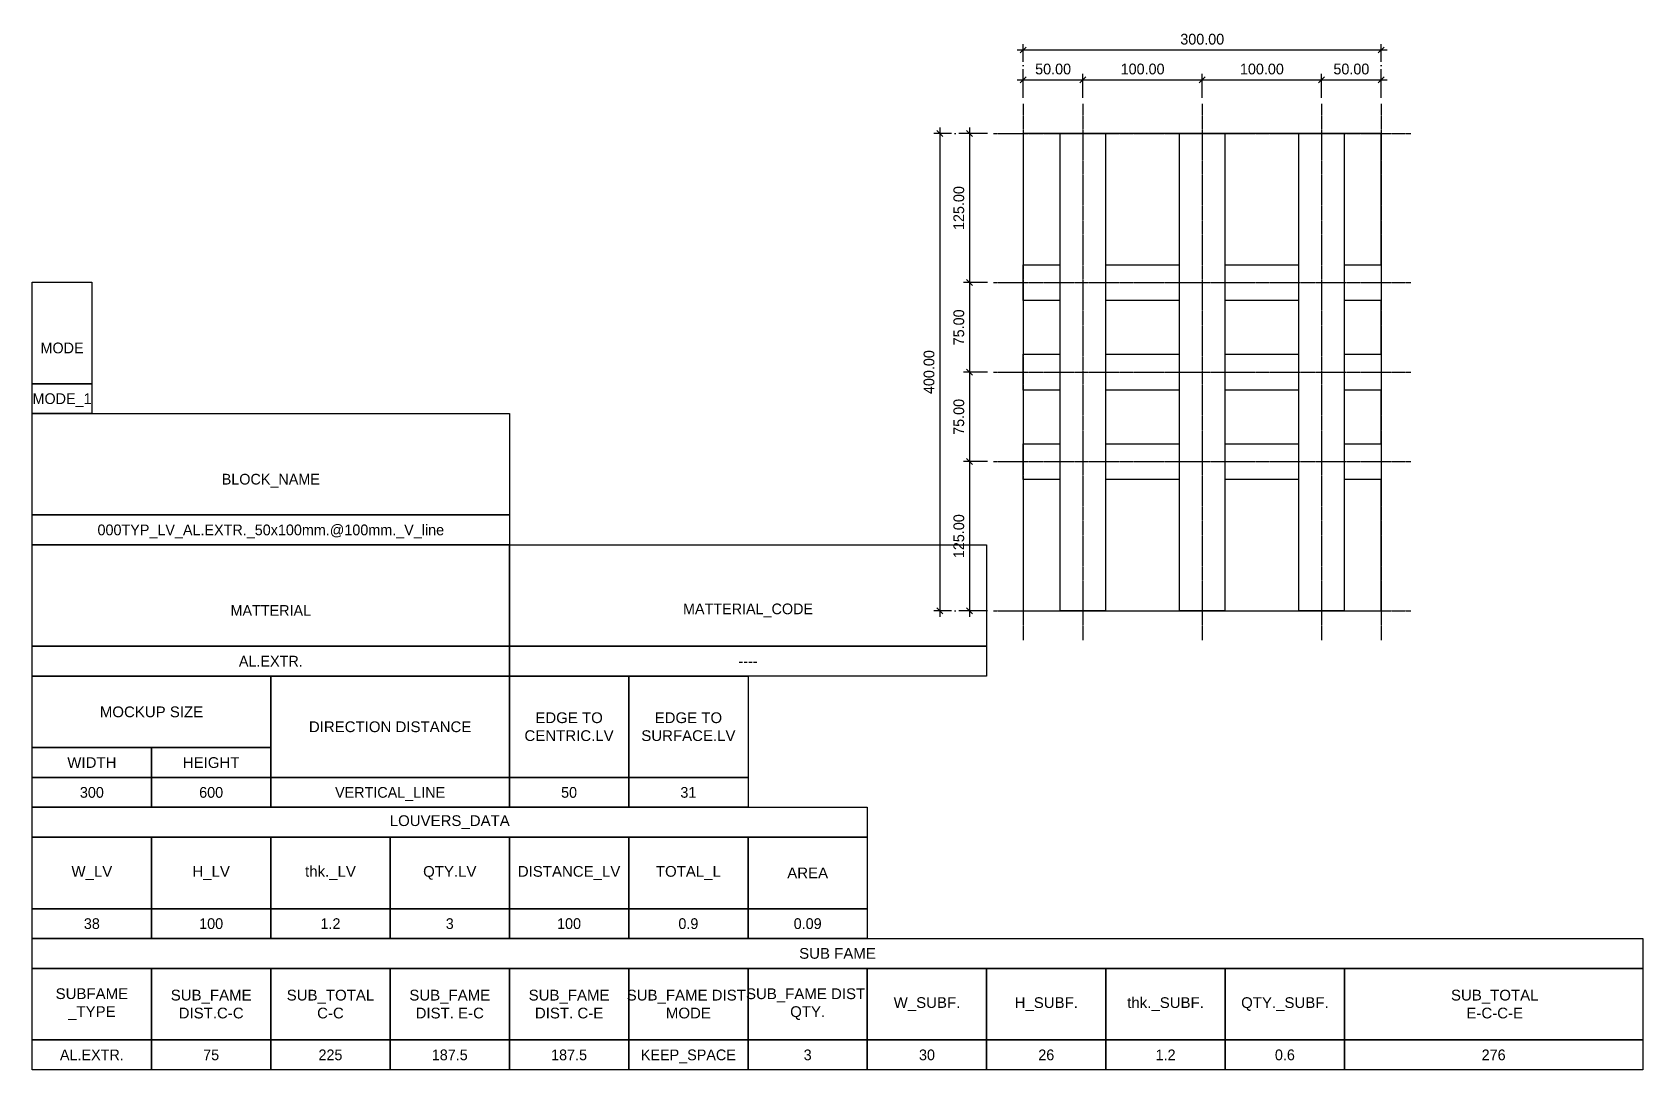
# Model space of a CAD drawing. Header units: millimetres. Extents: x -244126 to 368105, y -173968 to 259060.
# Drawn here: x 3262 to 4612, y 14033 to 14902 of the extents above; entities that cross this region are included whole.
import ezdxf
from ezdxf.enums import TextEntityAlignment as Align

# ---------------------------------------------------------------- set-up
doc = ezdxf.new("R2010")
doc.units = ezdxf.units.MM
doc.header["$MEASUREMENT"] = 0
doc.linetypes.add('ACAD_ISO04W100', pattern=[30, 24, -3, 0, -3])
doc.linetypes.add('CENTER', pattern=[2, 1.25, -0.25, 0.25, -0.25])
for name, color, linetype in [('000 - GRID', 8, 'CENTER'), ('000 - WIPEOUT', 250, 'Continuous'), ('001 - ASCESSORIES', 1, 'Continuous'), ('002 - STRUCTURAL STEEL', 4, 'Continuous'), ('A04_TUBE SERIES', 7, 'Continuous')]:
    doc.layers.add(name, color=color, linetype=linetype)
doc.styles.add('CORDIA', font='cordia.shx')
doc.styles.get("Standard").update_dxf_attribs({"font": 'arial.ttf'})
doc.styles.add('TA', font='Cordia New.ttf', dxfattribs={"height": 4.5})
doc.dimstyles.new('DIM E-E', dxfattribs={"dimscale": 2, "dimtxt": 0.18, "dimasz": 0.1, "dimexe": 0.1, "dimexo": 0.1, "dimgap": 0.09, "dimtad": 1, "dimtoh": 1, "dimzin": 0, "dimdsep": 46, "dimtxsty": 'CORDIA', "dimblk": 'OBLIQUE', "dimcen": 0.1, "dimdle": 0.1, "dimclrd": 40, "dimclre": 140, "dimclrt": 3, "dimadec": 0, "dimazin": 0, "dimtfac": 1, "dimtix": 1, "dimtmove": 2, "dimatfit": 3, "dimfxl": 1, "dimtolj": 1, "dimtzin": 0, "dimarcsym": 0})

# ---------------------------------------------------------------- blocks, each defined once
blk = doc.blocks.new('*U560')
at = {"layer": '002 - STRUCTURAL STEEL', "color": 0, "linetype": 'ByBlock'}
blk.add_lwpolyline([(0, 5), (10, 5), (10, 0), (0, 0)], close=True, dxfattribs=at)
blk = doc.blocks.new('*U561')
at = {"layer": '002 - STRUCTURAL STEEL', "color": 0, "linetype": 'ByBlock'}
blk.add_lwpolyline([(0, 17), (10, 17), (10, 0), (0, 0)], close=True, dxfattribs=at)
blk = doc.blocks.new('*U567')
at = {"layer": '002 - STRUCTURAL STEEL', "color": 0, "linetype": 'ByBlock'}
blk.add_lwpolyline([(0, 17), (80, 17), (80, 0), (0, 0)], close=True, dxfattribs=at)
blk = doc.blocks.new('*U4911')
at = {"layer": '002 - STRUCTURAL STEEL', "color": 0, "linetype": 'ByBlock'}
blk.add_lwpolyline([(0, 5), (80, 5), (80, 0), (0, 0)], close=True, dxfattribs=at)
blk = doc.blocks.new('*U568')
at = {"layer": '002 - STRUCTURAL STEEL', "color": 0, "linetype": 'ByBlock'}
blk.add_lwpolyline([(0, 12), (40, 12), (40, 0), (0, 0)], close=True, dxfattribs=at)
blk = doc.blocks.new('*U4914')
at = {"layer": '002 - STRUCTURAL STEEL', "color": 0, "linetype": 'ByBlock'}
blk.add_lwpolyline([(0, 5), (20, 5), (20, 0), (0, 0)], close=True, dxfattribs=at)
blk = doc.blocks.new('*U3045')
at = {"layer": '002 - STRUCTURAL STEEL', "color": 0, "linetype": 'ByBlock'}
blk.add_lwpolyline([(0, 17), (40, 17), (40, 0), (0, 0)], close=True, dxfattribs=at)
blk = doc.blocks.new('*U3044')
at = {"layer": '002 - STRUCTURAL STEEL', "color": 0, "linetype": 'ByBlock'}
blk.add_lwpolyline([(0, 17), (20, 17), (20, 0), (0, 0)], close=True, dxfattribs=at)
blk = doc.blocks.new('*U562')
at = {"layer": '002 - STRUCTURAL STEEL', "color": 0, "linetype": 'ByBlock'}
blk.add_lwpolyline([(0, 12), (20, 12), (20, 0), (0, 0)], close=True, dxfattribs=at)
blk = doc.blocks.new('*U563')
at = {"layer": '002 - STRUCTURAL STEEL', "color": 0, "linetype": 'ByBlock'}
blk.add_lwpolyline([(0, 12), (20, 12), (20, 0), (0, 0)], close=True, dxfattribs=at)
blk = doc.blocks.new('*U564')
at = {"layer": '002 - STRUCTURAL STEEL', "color": 0, "linetype": 'ByBlock'}
blk.add_lwpolyline([(0, 12), (20, 12), (20, 0), (0, 0)], close=True, dxfattribs=at)
blk = doc.blocks.new('*U565')
at = {"layer": '002 - STRUCTURAL STEEL', "color": 0, "linetype": 'ByBlock'}
blk.add_lwpolyline([(0, 5), (270, 5), (270, 0), (0, 0)], close=True, dxfattribs=at)
blk = doc.blocks.new('*U566')
at = {"layer": '002 - STRUCTURAL STEEL', "color": 0, "linetype": 'ByBlock'}
blk.add_lwpolyline([(0, 12), (20, 12), (20, 0), (0, 0)], close=True, dxfattribs=at)
blk = doc.blocks.new('*U570')
at = {"layer": '002 - STRUCTURAL STEEL', "color": 0, "linetype": 'ByBlock'}
blk.add_lwpolyline([(0, 12), (20, 12), (20, 0), (0, 0)], close=True, dxfattribs=at)
blk = doc.blocks.new('*U571')
at = {"layer": '002 - STRUCTURAL STEEL', "color": 0, "linetype": 'ByBlock'}
blk.add_lwpolyline([(0, 12), (20, 12), (20, 0), (0, 0)], close=True, dxfattribs=at)
blk = doc.blocks.new('*U572')
at = {"layer": '002 - STRUCTURAL STEEL', "color": 0, "linetype": 'ByBlock'}
blk.add_lwpolyline([(0, 12), (20, 12), (20, 0), (0, 0)], close=True, dxfattribs=at)
blk = doc.blocks.new('*U573')
at = {"layer": '002 - STRUCTURAL STEEL', "color": 0, "linetype": 'ByBlock'}
blk.add_lwpolyline([(0, 12), (20, 12), (20, 0), (0, 0)], close=True, dxfattribs=at)
blk = doc.blocks.new('*U574')
at = {"layer": '002 - STRUCTURAL STEEL', "color": 0, "linetype": 'ByBlock'}
blk.add_lwpolyline([(0, 12), (20, 12), (20, 0), (0, 0)], close=True, dxfattribs=at)
blk = doc.blocks.new('*U575')
at = {"layer": '002 - STRUCTURAL STEEL', "color": 0, "linetype": 'ByBlock'}
blk.add_lwpolyline([(0, 12), (50, 12), (50, 0), (0, 0)], close=True, dxfattribs=at)
blk = doc.blocks.new('*U4913')
at = {"layer": '002 - STRUCTURAL STEEL', "color": 0, "linetype": 'ByBlock'}
blk.add_lwpolyline([(0, 5), (40, 5), (40, 0), (0, 0)], close=True, dxfattribs=at)
blk = doc.blocks.new('*U569')
at = {"layer": '002 - STRUCTURAL STEEL', "color": 0, "linetype": 'ByBlock'}
blk.add_lwpolyline([(0, 5), (50, 5), (50, 0), (0, 0)], close=True, dxfattribs=at)
blk = doc.blocks.new('*U556')
at = {"layer": '002 - STRUCTURAL STEEL', "color": 0, "linetype": 'ByBlock'}
blk.add_lwpolyline([(0, 12), (20, 12), (20, 0), (0, 0)], close=True, dxfattribs=at)
blk = doc.blocks.new('*U557')
at = {"layer": '002 - STRUCTURAL STEEL', "color": 0, "linetype": 'ByBlock'}
blk.add_lwpolyline([(0, 12), (20, 12), (20, 0), (0, 0)], close=True, dxfattribs=at)
blk = doc.blocks.new('*U558')
at = {"layer": '002 - STRUCTURAL STEEL', "color": 0, "linetype": 'ByBlock'}
blk.add_lwpolyline([(0, 12), (20, 12), (20, 0), (0, 0)], close=True, dxfattribs=at)
blk = doc.blocks.new('*U559')
at = {"layer": '002 - STRUCTURAL STEEL', "color": 0, "linetype": 'ByBlock'}
blk.add_lwpolyline([(0, 12), (20, 12), (20, 0), (0, 0)], close=True, dxfattribs=at)
blk = doc.blocks.new('*U550')
at = {"layer": '002 - STRUCTURAL STEEL', "color": 0, "linetype": 'ByBlock'}
blk.add_lwpolyline([(0, 12), (20, 12), (20, 0), (0, 0)], close=True, dxfattribs=at)
blk = doc.blocks.new('*U551')
at = {"layer": '002 - STRUCTURAL STEEL', "color": 0, "linetype": 'ByBlock'}
blk.add_lwpolyline([(0, 12), (20, 12), (20, 0), (0, 0)], close=True, dxfattribs=at)
blk = doc.blocks.new('*U552')
at = {"layer": '002 - STRUCTURAL STEEL', "color": 0, "linetype": 'ByBlock'}
blk.add_lwpolyline([(0, 12), (20, 12), (20, 0), (0, 0)], close=True, dxfattribs=at)
blk = doc.blocks.new('*U553')
at = {"layer": '002 - STRUCTURAL STEEL', "color": 0, "linetype": 'ByBlock'}
blk.add_lwpolyline([(0, 12), (20, 12), (20, 0), (0, 0)], close=True, dxfattribs=at)
blk = doc.blocks.new('*U554')
at = {"layer": '002 - STRUCTURAL STEEL', "color": 0, "linetype": 'ByBlock'}
blk.add_lwpolyline([(0, 12), (20, 12), (20, 0), (0, 0)], close=True, dxfattribs=at)
blk = doc.blocks.new('*U555')
at = {"layer": '002 - STRUCTURAL STEEL', "color": 0, "linetype": 'ByBlock'}
blk.add_lwpolyline([(0, 5), (140, 5), (140, 0), (0, 0)], close=True, dxfattribs=at)
blk = doc.blocks.new('LV_DATA_FROM_EXCEl')
at = {"color": 0}
for name, p in [('*U561', (0, 115)), ('*U560', (0, 110)), ('*U567', (0, 93)), ('*U4911', (0, 88)), ('*U567', (0, 71)), ('*U567', (80, 71)), ('*U4911', (0, 66)), ('*U4911', (80, 66)), ('*U568', (0, 54)), ('*U3045', (40, 49)), ('*U3044', (80, 49)), ('*U3044', (100, 49)), ('*U4914', (0, 49)), ('*U4914', (20, 49)), ('*U4914', (0, 44)), ('*U4914', (20, 44)), ('*U4913', (40, 44)), ('*U4914', (80, 44)), ('*U4914', (100, 44)), ('*U555', (0, 39)), ('*U556', (0, 27)), ('*U557', (20, 27)), ('*U558', (40, 27)), ('*U559', (60, 27)), ('*U550', (80, 27)), ('*U551', (100, 27)), ('*U552', (120, 27)), ('*U4914', (0, 22)), ('*U4914', (20, 22)), ('*U4914', (40, 22)), ('*U4914', (60, 22)), ('*U4914', (80, 22)), ('*U4914', (100, 22)), ('*U4914', (120, 22)), ('*U565', (0, 17)), ('*U554', (0, 5)), ('*U553', (20, 5)), ('*U562', (40, 5)), ('*U563', (60, 5)), ('*U564', (80, 5)), ('*U566', (100, 5)), ('*U570', (120, 5)), ('*U571', (140, 5)), ('*U572', (160, 5)), ('*U573', (180, 5)), ('*U574', (200, 5)), ('*U575', (220, 5)), ('*U4914', (0, 0)), ('*U4914', (20, 0)), ('*U4914', (40, 0)), ('*U4914', (60, 0)), ('*U4914', (80, 0)), ('*U4914', (100, 0)), ('*U4914', (120, 0)), ('*U4914', (140, 0)), ('*U4914', (160, 0)), ('*U4914', (180, 0)), ('*U4914', (200, 0)), ('*U569', (220, 0))]:
    blk.add_blockref(name, p, dxfattribs=at)
at = {"color": 0, "style": 'TA'}
for s, p in [('MODE', (5, 121)), ('BLOCK_NAME', (40, 99))]:
    blk.add_text(s, height=1.8, dxfattribs=at).set_placement(p, align=Align.MIDDLE_CENTER)
at = {"color": 0}
for s, p in [('MOCKUP SIZE', (20, 60)), ('DIRECTION DISTANCE', (60, 57.5)), ('WIDTH', (10, 51.5)), ('HEIGHT', (30, 51.5))]:
    blk.add_text(s, height=1.8, dxfattribs=at).set_placement(p, align=Align.MIDDLE_CENTER)
at = {"color": 0, "char_height": 1.8, "width": 13.8921, "attachment_point": 5, "style": 'TA'}
for s, insert in [('MATTERIAL', (40, 77)), ('MATTERIAL_CODE', (120, 77))]:
    blk.add_mtext(s, dxfattribs=dict(at, insert=insert))
at = {"color": 0, "char_height": 1.8, "attachment_point": 5}
for s, insert, width in [('EDGE TO CENTRIC.LV', (90, 57.5), 20), ('EDGE TO SURFACE.LV', (110, 57.5), 20), ('LOUVERS_DATA', (70, 41.5), 140), ('W_LV', (10, 33), 20), ('H_LV', (30, 33), 20), ('thk._LV', (50, 33), 20), ('QTY.LV', (70, 33), 20), ('DISTANCE_LV', (90, 33), 20), ('TOTAL_L', (110, 33), 20), ('AREA', (130, 33), 20), ('SUB FAME', (135, 19.5), 200), ('SUBFAME^J_TYPE', (10, 11), 20), ('SUB_FAME DIST.\\PQTY.', (130, 11), 20), ('SUB_FAME DIST.C-C', (30, 11), 20), ('SUB_TOTAL\\PC-C', (50, 11), 20), ('SUB_FAME DIST. E-C', (70, 11), 20), ('SUB_FAME DIST. C-E', (90, 11), 20), ('SUB_FAME DIST.\\PMODE', (110, 11), 20), ('W_SUBF.', (150, 11.01), 20), ('H_SUBF.', (170, 11), 20), ('thk._SUBF.', (190, 11), 20), ('QTY._SUBF.', (210, 11), 20), ('SUB_TOTAL\\PE-C-C-E', (245.18, 11), 49.6483)]:
    blk.add_mtext(s, dxfattribs=dict(at, insert=insert, width=width))
at = {"style": 'TA'}
for tag, p in [('MODE_VALUE', (5, 112.5)), ('BLOCK_NAME_VALUE', (40, 90.5)), ('MATTERIAL_VALUE', (40, 68.5)), ('MATTERIAL_CODE_VALUE', (120, 68.5)), ('DIRECTION DISTANCE_VALUE', (60, 46.5)), ('EDGE TO CENTRIC.LV_VALUE', (90, 46.5)), ('EDGE TO SURFACE.LV_VALUE', (110, 46.5)), ('DISTANCE_LV_VALUE', (90, 24.5)), ('TOTAL_L_VALUE', (110, 24.5)), ('AREA_VALUE', (130, 24.5)), ('SUBFAME^J_TYPE_VALUE', (10, 2.5)), ('SUB_FAME_DIST._QTY._VALUE', (130, 2.5)), ('W_SUBF._VALUE', (150, 2.5)), ('H_SUBF._VALUE', (170, 2.5)), ('THK._SUBF._VALUE', (190, 2.5)), ('QTY._SUBF._VALUE', (210, 2.5)), ('SUB_TOTAL\\PE-C-C-E_VALUE', (245, 2.5))]:
    blk.add_attdef(tag, text='', height=1.8, dxfattribs=at).set_placement(p, align=Align.MIDDLE_CENTER)
at = {"color": 3, "style": 'TA'}
for tag, p in [('WIDTH_VALUE', (10, 46.5)), ('HEIGHT_VALUE', (30, 46.5)), ('W_LV_VALUE', (10, 24.5)), ('H_LV_VALUE', (30, 24.5)), ('THK._LV_VALUE', (50, 24.5)), ('QTY.LV_VALUE', (70, 24.5)), ('SUB_FAME DIST.C-C_VALUE', (30, 2.5))]:
    blk.add_attdef(tag, text='', height=1.8, dxfattribs=at).set_placement(p, align=Align.MIDDLE_CENTER)
at = {"style": 'TA', "flags": 8}
for tag, p in [('SUB_TOTAL\\PC-C_VALUE', (50, 2.5)), ('SUB_FAME DIST. E-C_VALUE', (70, 2.5)), ('SUB_FAME DIST. C-E_VALUE', (90, 2.5)), ('SUB_FAME DIST.\\PMODE_VALUE', (110, 2.5))]:
    blk.add_attdef(tag, text='', height=1.8, dxfattribs=at).set_placement(p, align=Align.MIDDLE_CENTER)
blk = doc.blocks.new('*U745')
at = {"color": 3}
blk.add_point((0, -400), dxfattribs=at)
at = {"layer": '000 - GRID', "color": 0, "linetype": 'ByBlock'}
blk.add_line((0, 25), (0, -425), dxfattribs=at)
at = {"layer": '000 - GRID', "color": 0}
blk.add_point((0, 0), dxfattribs=at)
at = {"style": 'TA', "flags": 1}
blk.add_attdef('LOCATION', (6, 6), '', height=4.5, dxfattribs=at)
blk = doc.blocks.new('*U548')
at = {"color": 3}
blk.add_point((0, -300), dxfattribs=at)
at = {"layer": '000 - GRID', "color": 0, "linetype": 'ByBlock'}
blk.add_line((0, 25), (0, -325), dxfattribs=at)
at = {"layer": '000 - GRID', "color": 0}
blk.add_point((0, 0), dxfattribs=at)
at = {"style": 'TA', "flags": 1}
blk.add_attdef('LOCATION', (6, 6), '', height=4.5, dxfattribs=at)
blk = doc.blocks.new('*U746')
at = {"color": 0}
blk.add_wipeout([(-150, 15), (150, 15), (150, -15), (-150, -15)], dxfattribs=at).dxf.layer = '000 - WIPEOUT'
at = {"layer": '002 - STRUCTURAL STEEL', "color": 0, "linetype": 'ByBlock'}
blk.add_lwpolyline([(-150, 15), (150, 15), (150, -15), (-150, -15)], close=True, dxfattribs=at)
blk = doc.blocks.new('*U748')
at = {"color": 0}
blk.add_wipeout([(-19, 400), (19, 400), (19, 0), (-19, 0)], dxfattribs=at).dxf.layer = '000 - WIPEOUT'
at = {"layer": '002 - STRUCTURAL STEEL', "color": 0, "linetype": 'ByBlock'}
blk.add_lwpolyline([(-19, 400), (19, 400), (19, 0), (-19, 0)], close=True, dxfattribs=at)
blk = doc.blocks.new('_Oblique')
at = {"color": 0, "linetype": 'ByBlock', "lineweight": -2}
blk.add_line((-0.5, -0.5), (0.5, 0.5), dxfattribs=at)
blk = doc.blocks.new('*D2334')
at = {"layer": 'A04_TUBE SERIES', "color": 140, "linetype": 'ACAD_ISO04W100', "lineweight": -2, "transparency": 16777216}
for p, q in [((4092.9, 14847.6), (4092.9, 14867.6)), ((4142.9, 14847.6), (4142.9, 14867.6))]:
    blk.add_line(p, q, dxfattribs=at)
at = {"layer": 'A04_TUBE SERIES', "color": 40, "lineweight": -2, "transparency": 16777216}
blk.add_line((4087.9, 14862.6), (4147.9, 14862.6), dxfattribs=at)
at = {"layer": 'Defpoints', "color": 0, "transparency": 16777216}
for p in [(4142.9, 14862.6), (4092.9, 14842.6), (4142.9, 14842.6)]:
    blk.add_point(p, dxfattribs=at)
at = {"layer": 'A04_TUBE SERIES', "color": 40, "lineweight": -2, "transparency": 16777216, "xscale": 5, "yscale": 5, "zscale": 5, "rotation": 180}
blk.add_blockref('_Oblique', (4092.9, 14862.6), dxfattribs=at)
at = {"layer": 'A04_TUBE SERIES', "color": 40, "lineweight": -2, "transparency": 16777216, "xscale": 5, "yscale": 5, "zscale": 5}
blk.add_blockref('_Oblique', (4142.9, 14862.6), dxfattribs=at)
at = {"layer": 'A04_TUBE SERIES', "color": 3, "transparency": 16777216, "insert": (4117.9, 14871.6), "char_height": 9, "attachment_point": 5, "style": 'CORDIA'}
blk.add_mtext('\\A1;50.00', dxfattribs=at)
blk = doc.blocks.new('*D2323')
at = {"layer": 'A04_TUBE SERIES', "color": 140, "linetype": 'ACAD_ISO04W100', "lineweight": -2, "transparency": 16777216}
for p, q in [((4142.9, 14847.6), (4142.9, 14867.6)), ((4242.9, 14847.6), (4242.9, 14867.6))]:
    blk.add_line(p, q, dxfattribs=at)
at = {"layer": 'A04_TUBE SERIES', "color": 40, "lineweight": -2, "transparency": 16777216}
blk.add_line((4137.9, 14862.6), (4247.9, 14862.6), dxfattribs=at)
at = {"layer": 'Defpoints', "color": 0, "transparency": 16777216}
for p in [(4242.9, 14862.6), (4142.9, 14842.6), (4242.9, 14842.6)]:
    blk.add_point(p, dxfattribs=at)
at = {"layer": 'A04_TUBE SERIES', "color": 40, "lineweight": -2, "transparency": 16777216, "xscale": 5, "yscale": 5, "zscale": 5, "rotation": 180}
blk.add_blockref('_Oblique', (4142.9, 14862.6), dxfattribs=at)
at = {"layer": 'A04_TUBE SERIES', "color": 40, "lineweight": -2, "transparency": 16777216, "xscale": 5, "yscale": 5, "zscale": 5}
blk.add_blockref('_Oblique', (4242.9, 14862.6), dxfattribs=at)
at = {"layer": 'A04_TUBE SERIES', "color": 3, "transparency": 16777216, "insert": (4192.9, 14871.6), "char_height": 9, "attachment_point": 5, "style": 'CORDIA'}
blk.add_mtext('\\A1;100.00', dxfattribs=at)
blk = doc.blocks.new('*D2324')
at = {"layer": 'A04_TUBE SERIES', "color": 140, "linetype": 'ACAD_ISO04W100', "lineweight": -2, "transparency": 16777216}
for p, q in [((4242.9, 14847.6), (4242.9, 14867.6)), ((4342.9, 14847.6), (4342.9, 14867.6))]:
    blk.add_line(p, q, dxfattribs=at)
at = {"layer": 'A04_TUBE SERIES', "color": 40, "lineweight": -2, "transparency": 16777216}
blk.add_line((4237.9, 14862.6), (4347.9, 14862.6), dxfattribs=at)
at = {"layer": 'Defpoints', "color": 0, "transparency": 16777216}
for p in [(4342.9, 14862.6), (4242.9, 14842.6), (4342.9, 14842.6)]:
    blk.add_point(p, dxfattribs=at)
at = {"layer": 'A04_TUBE SERIES', "color": 40, "lineweight": -2, "transparency": 16777216, "xscale": 5, "yscale": 5, "zscale": 5, "rotation": 180}
blk.add_blockref('_Oblique', (4242.9, 14862.6), dxfattribs=at)
at = {"layer": 'A04_TUBE SERIES', "color": 40, "lineweight": -2, "transparency": 16777216, "xscale": 5, "yscale": 5, "zscale": 5}
blk.add_blockref('_Oblique', (4342.9, 14862.6), dxfattribs=at)
at = {"layer": 'A04_TUBE SERIES', "color": 3, "transparency": 16777216, "insert": (4292.9, 14871.6), "char_height": 9, "attachment_point": 5, "style": 'CORDIA'}
blk.add_mtext('\\A1;100.00', dxfattribs=at)
blk = doc.blocks.new('*D2325')
at = {"layer": 'A04_TUBE SERIES', "color": 140, "linetype": 'ACAD_ISO04W100', "lineweight": -2, "transparency": 16777216}
for p, q in [((4342.9, 14847.6), (4342.9, 14867.6)), ((4392.9, 14847.6), (4392.9, 14867.6))]:
    blk.add_line(p, q, dxfattribs=at)
at = {"layer": 'A04_TUBE SERIES', "color": 40, "lineweight": -2, "transparency": 16777216}
blk.add_line((4337.9, 14862.6), (4397.9, 14862.6), dxfattribs=at)
at = {"layer": 'Defpoints', "color": 0, "transparency": 16777216}
for p in [(4392.9, 14862.6), (4342.9, 14842.6), (4392.9, 14842.6)]:
    blk.add_point(p, dxfattribs=at)
at = {"layer": 'A04_TUBE SERIES', "color": 40, "lineweight": -2, "transparency": 16777216, "xscale": 5, "yscale": 5, "zscale": 5, "rotation": 180}
blk.add_blockref('_Oblique', (4342.9, 14862.6), dxfattribs=at)
at = {"layer": 'A04_TUBE SERIES', "color": 40, "lineweight": -2, "transparency": 16777216, "xscale": 5, "yscale": 5, "zscale": 5}
blk.add_blockref('_Oblique', (4392.9, 14862.6), dxfattribs=at)
at = {"layer": 'A04_TUBE SERIES', "color": 3, "transparency": 16777216, "insert": (4367.9, 14871.6), "char_height": 9, "attachment_point": 5, "style": 'CORDIA'}
blk.add_mtext('\\A1;50.00', dxfattribs=at)
blk = doc.blocks.new('*D2326')
at = {"layer": 'A04_TUBE SERIES', "color": 140, "linetype": 'ACAD_ISO04W100', "lineweight": -2, "transparency": 16777216}
for p, q in [((4062.9, 14817.6), (4042.9, 14817.6)), ((4062.9, 14692.6), (4042.9, 14692.6))]:
    blk.add_line(p, q, dxfattribs=at)
at = {"layer": 'A04_TUBE SERIES', "color": 40, "lineweight": -2, "transparency": 16777216}
blk.add_line((4047.9, 14822.6), (4047.9, 14687.6), dxfattribs=at)
at = {"layer": 'Defpoints', "color": 0, "transparency": 16777216}
for p in [(4067.9, 14817.6), (4047.9, 14692.6), (4067.9, 14692.6)]:
    blk.add_point(p, dxfattribs=at)
at = {"layer": 'A04_TUBE SERIES', "color": 40, "lineweight": -2, "transparency": 16777216, "xscale": 5, "yscale": 5, "zscale": 5}
for p, rotation in [((4047.9, 14817.6), 90), ((4047.9, 14692.6), 270)]:
    blk.add_blockref('_Oblique', p, dxfattribs=dict(at, rotation=rotation))
at = {"layer": 'A04_TUBE SERIES', "color": 3, "transparency": 16777216, "insert": (4038.9, 14755.1), "char_height": 9, "attachment_point": 5, "rotation": 90, "style": 'CORDIA'}
blk.add_mtext('\\A1;125.00', dxfattribs=at)
blk = doc.blocks.new('*D2327')
at = {"layer": 'A04_TUBE SERIES', "color": 140, "linetype": 'ACAD_ISO04W100', "lineweight": -2, "transparency": 16777216}
for p, q in [((4062.9, 14692.6), (4042.9, 14692.6)), ((4062.9, 14617.6), (4042.9, 14617.6))]:
    blk.add_line(p, q, dxfattribs=at)
at = {"layer": 'A04_TUBE SERIES', "color": 40, "lineweight": -2, "transparency": 16777216}
blk.add_line((4047.9, 14697.6), (4047.9, 14612.6), dxfattribs=at)
at = {"layer": 'Defpoints', "color": 0, "transparency": 16777216}
for p in [(4067.9, 14692.6), (4047.9, 14617.6), (4067.9, 14617.6)]:
    blk.add_point(p, dxfattribs=at)
at = {"layer": 'A04_TUBE SERIES', "color": 40, "lineweight": -2, "transparency": 16777216, "xscale": 5, "yscale": 5, "zscale": 5}
for p, rotation in [((4047.9, 14692.6), 90), ((4047.9, 14617.6), 270)]:
    blk.add_blockref('_Oblique', p, dxfattribs=dict(at, rotation=rotation))
at = {"layer": 'A04_TUBE SERIES', "color": 3, "transparency": 16777216, "insert": (4038.9, 14655.1), "char_height": 9, "attachment_point": 5, "rotation": 90, "style": 'CORDIA'}
blk.add_mtext('\\A1;75.00', dxfattribs=at)
blk = doc.blocks.new('*D2328')
at = {"layer": 'A04_TUBE SERIES', "color": 40, "lineweight": -2, "transparency": 16777216}
blk.add_line((4047.9, 14622.6), (4047.9, 14537.6), dxfattribs=at)
at = {"layer": 'A04_TUBE SERIES', "color": 140, "linetype": 'ACAD_ISO04W100', "lineweight": -2, "transparency": 16777216}
for p, q in [((4062.9, 14617.6), (4042.9, 14617.6)), ((4062.9, 14542.6), (4042.9, 14542.6))]:
    blk.add_line(p, q, dxfattribs=at)
at = {"layer": 'Defpoints', "color": 0, "transparency": 16777216}
for p in [(4067.9, 14617.6), (4047.9, 14542.6), (4067.9, 14542.6)]:
    blk.add_point(p, dxfattribs=at)
at = {"layer": 'A04_TUBE SERIES', "color": 40, "lineweight": -2, "transparency": 16777216, "xscale": 5, "yscale": 5, "zscale": 5}
for p, rotation in [((4047.9, 14617.6), 90), ((4047.9, 14542.6), 270)]:
    blk.add_blockref('_Oblique', p, dxfattribs=dict(at, rotation=rotation))
at = {"layer": 'A04_TUBE SERIES', "color": 3, "transparency": 16777216, "insert": (4038.9, 14580.1), "char_height": 9, "attachment_point": 5, "rotation": 90, "style": 'CORDIA'}
blk.add_mtext('\\A1;75.00', dxfattribs=at)
blk = doc.blocks.new('*D2329')
at = {"layer": 'A04_TUBE SERIES', "color": 140, "linetype": 'ACAD_ISO04W100', "lineweight": -2, "transparency": 16777216}
for p, q in [((4062.9, 14542.6), (4042.9, 14542.6)), ((4062.9, 14417.6), (4042.9, 14417.6))]:
    blk.add_line(p, q, dxfattribs=at)
at = {"layer": 'A04_TUBE SERIES', "color": 40, "lineweight": -2, "transparency": 16777216}
blk.add_line((4047.9, 14547.6), (4047.9, 14412.6), dxfattribs=at)
at = {"layer": 'Defpoints', "color": 0, "transparency": 16777216}
for p in [(4067.9, 14542.6), (4047.9, 14417.6), (4067.9, 14417.6)]:
    blk.add_point(p, dxfattribs=at)
at = {"layer": 'A04_TUBE SERIES', "color": 40, "lineweight": -2, "transparency": 16777216, "xscale": 5, "yscale": 5, "zscale": 5}
for p, rotation in [((4047.9, 14542.6), 90), ((4047.9, 14417.6), 270)]:
    blk.add_blockref('_Oblique', p, dxfattribs=dict(at, rotation=rotation))
at = {"layer": 'A04_TUBE SERIES', "color": 3, "transparency": 16777216, "insert": (4038.9, 14480.1), "char_height": 9, "attachment_point": 5, "rotation": 90, "style": 'CORDIA'}
blk.add_mtext('\\A1;125.00', dxfattribs=at)
blk = doc.blocks.new('*D2330')
at = {"layer": 'A04_TUBE SERIES', "color": 140, "linetype": 'ACAD_ISO04W100', "lineweight": -2, "transparency": 16777216}
for p, q in [((4092.9, 14847.6), (4092.9, 14892.6)), ((4392.9, 14847.6), (4392.9, 14892.6))]:
    blk.add_line(p, q, dxfattribs=at)
at = {"layer": 'A04_TUBE SERIES', "color": 40, "lineweight": -2, "transparency": 16777216}
blk.add_line((4087.9, 14887.6), (4397.9, 14887.6), dxfattribs=at)
at = {"layer": 'Defpoints', "color": 0, "transparency": 16777216}
for p in [(4392.9, 14887.6), (4092.9, 14842.6), (4392.9, 14842.6)]:
    blk.add_point(p, dxfattribs=at)
at = {"layer": 'A04_TUBE SERIES', "color": 40, "lineweight": -2, "transparency": 16777216, "xscale": 5, "yscale": 5, "zscale": 5, "rotation": 180}
blk.add_blockref('_Oblique', (4092.9, 14887.6), dxfattribs=at)
at = {"layer": 'A04_TUBE SERIES', "color": 40, "lineweight": -2, "transparency": 16777216, "xscale": 5, "yscale": 5, "zscale": 5}
blk.add_blockref('_Oblique', (4392.9, 14887.6), dxfattribs=at)
at = {"layer": 'A04_TUBE SERIES', "color": 3, "transparency": 16777216, "insert": (4242.9, 14896.6), "char_height": 9, "attachment_point": 5, "style": 'CORDIA'}
blk.add_mtext('\\A1;300.00', dxfattribs=at)
blk = doc.blocks.new('*D2331')
at = {"layer": 'A04_TUBE SERIES', "color": 140, "linetype": 'ACAD_ISO04W100', "lineweight": -2, "transparency": 16777216}
for p, q in [((4062.9, 14817.6), (4017.9, 14817.6)), ((4062.9, 14417.6), (4017.9, 14417.6))]:
    blk.add_line(p, q, dxfattribs=at)
at = {"layer": 'A04_TUBE SERIES', "color": 40, "lineweight": -2, "transparency": 16777216}
blk.add_line((4022.9, 14822.6), (4022.9, 14412.6), dxfattribs=at)
at = {"layer": 'Defpoints', "color": 0, "transparency": 16777216}
for p in [(4067.9, 14817.6), (4022.9, 14417.6), (4067.9, 14417.6)]:
    blk.add_point(p, dxfattribs=at)
at = {"layer": 'A04_TUBE SERIES', "color": 40, "lineweight": -2, "transparency": 16777216, "xscale": 5, "yscale": 5, "zscale": 5}
for p, rotation in [((4022.9, 14817.6), 90), ((4022.9, 14417.6), 270)]:
    blk.add_blockref('_Oblique', p, dxfattribs=dict(at, rotation=rotation))
at = {"layer": 'A04_TUBE SERIES', "color": 3, "transparency": 16777216, "insert": (4013.9, 14617.6), "char_height": 9, "attachment_point": 5, "rotation": 90, "style": 'CORDIA'}
blk.add_mtext('\\A1;400.00', dxfattribs=at)

msp = doc.modelspace()

# ---------------------------------------------------------------- linework, layer by layer
at = {"layer": 'A04_TUBE SERIES', "color": 3}
msp.add_lwpolyline([(4092.9283, 14417.59199), (4392.9283, 14417.59199), (4392.9283, 14817.59199), (4092.9283, 14817.59199)], close=True, dxfattribs=at)

# ---------------------------------------------------------------- block references
at = {"layer": '001 - ASCESSORIES', "color": 1}
ref = msp.add_blockref('LV_DATA_FROM_EXCEl', (3262.17258, 14032.86786), dxfattribs=dict(at, xscale=5, yscale=5, zscale=5))
ref.add_attrib('MODE_VALUE', 'MODE_1', dxfattribs={"layer": '0', "height": 9, "style": 'TA'}).set_placement((3287.17258, 14595.36786), align=Align.MIDDLE_CENTER)
ref.add_attrib('BLOCK_NAME_VALUE', '000TYP_LV_AL.EXTR._50x100mm.@100mm._V_line', dxfattribs={"layer": '0', "height": 9, "style": 'TA'}).set_placement((3462.17258, 14485.36786), align=Align.MIDDLE_CENTER)
ref.add_attrib('MATTERIAL_VALUE', 'AL.EXTR.', dxfattribs={"layer": '0', "height": 9, "style": 'TA'}).set_placement((3462.17258, 14375.36786), align=Align.MIDDLE_CENTER)
ref.add_attrib('MATTERIAL_CODE_VALUE', '----', dxfattribs={"layer": '0', "height": 9, "style": 'TA'}).set_placement((3862.17258, 14375.36786), align=Align.MIDDLE_CENTER)
ref.add_attrib('WIDTH_VALUE', '300', dxfattribs={"layer": '0', "color": 3, "height": 9, "style": 'TA'}).set_placement((3312.17258, 14265.36786), align=Align.MIDDLE_CENTER)
ref.add_attrib('HEIGHT_VALUE', '600', dxfattribs={"layer": '0', "color": 3, "height": 9, "style": 'TA'}).set_placement((3412.17258, 14265.36786), align=Align.MIDDLE_CENTER)
ref.add_attrib('DIRECTION DISTANCE_VALUE', 'VERTICAL_LINE', dxfattribs={"layer": '0', "height": 9, "style": 'TA'}).set_placement((3562.17258, 14265.36786), align=Align.MIDDLE_CENTER)
ref.add_attrib('EDGE TO CENTRIC.LV_VALUE', '50', dxfattribs={"layer": '0', "height": 9, "style": 'TA'}).set_placement((3712.17258, 14265.36786), align=Align.MIDDLE_CENTER)
ref.add_attrib('EDGE TO SURFACE.LV_VALUE', '31', dxfattribs={"layer": '0', "height": 9, "style": 'TA'}).set_placement((3812.17258, 14265.36786), align=Align.MIDDLE_CENTER)
ref.add_attrib('W_LV_VALUE', '38', dxfattribs={"layer": '0', "color": 3, "height": 9, "style": 'TA'}).set_placement((3312.17258, 14155.36786), align=Align.MIDDLE_CENTER)
ref.add_attrib('H_LV_VALUE', '100', dxfattribs={"layer": '0', "color": 3, "height": 9, "style": 'TA'}).set_placement((3412.17258, 14155.36786), align=Align.MIDDLE_CENTER)
ref.add_attrib('THK._LV_VALUE', '1.2', dxfattribs={"layer": '0', "color": 3, "height": 9, "style": 'TA'}).set_placement((3512.17258, 14155.36786), align=Align.MIDDLE_CENTER)
ref.add_attrib('QTY.LV_VALUE', '3', dxfattribs={"layer": '0', "color": 3, "height": 9, "style": 'TA'}).set_placement((3612.17258, 14155.36786), align=Align.MIDDLE_CENTER)
ref.add_attrib('DISTANCE_LV_VALUE', '100', dxfattribs={"layer": '0', "height": 9, "style": 'TA'}).set_placement((3712.17258, 14155.36786), align=Align.MIDDLE_CENTER)
ref.add_attrib('TOTAL_L_VALUE', '0.9', dxfattribs={"layer": '0', "height": 9, "style": 'TA'}).set_placement((3812.17258, 14155.36786), align=Align.MIDDLE_CENTER)
ref.add_attrib('AREA_VALUE', '0.09', dxfattribs={"layer": '0', "height": 9, "style": 'TA'}).set_placement((3912.17258, 14155.36786), align=Align.MIDDLE_CENTER)
ref.add_attrib('SUBFAME^J_TYPE_VALUE', 'AL.EXTR.', dxfattribs={"layer": '0', "height": 9, "style": 'TA'}).set_placement((3312.17258, 14045.36786), align=Align.MIDDLE_CENTER)
ref.add_attrib('SUB_FAME DIST.C-C_VALUE', '75', dxfattribs={"layer": '0', "color": 3, "height": 9, "style": 'TA'}).set_placement((3412.17258, 14045.36786), align=Align.MIDDLE_CENTER)
ref.add_attrib('SUB_TOTAL\\PC-C_VALUE', '225', dxfattribs={"layer": '0', "height": 9, "style": 'TA'}).set_placement((3512.17258, 14045.36786), align=Align.MIDDLE_CENTER)
ref.add_attrib('SUB_FAME DIST. E-C_VALUE', '187.5', dxfattribs={"layer": '0', "height": 9, "style": 'TA'}).set_placement((3612.17258, 14045.36786), align=Align.MIDDLE_CENTER)
ref.add_attrib('SUB_FAME DIST. C-E_VALUE', '187.5', dxfattribs={"layer": '0', "height": 9, "style": 'TA'}).set_placement((3712.17258, 14045.36786), align=Align.MIDDLE_CENTER)
ref.add_attrib('SUB_FAME DIST.\\PMODE_VALUE', 'KEEP_SPACE', dxfattribs={"layer": '0', "height": 9, "style": 'TA'}).set_placement((3812.17258, 14045.36786), align=Align.MIDDLE_CENTER)
ref.add_attrib('SUB_FAME_DIST._QTY._VALUE', '3', dxfattribs={"layer": '0', "height": 9, "style": 'TA'}).set_placement((3912.17258, 14045.36786), align=Align.MIDDLE_CENTER)
ref.add_attrib('W_SUBF._VALUE', '30', dxfattribs={"layer": '0', "height": 9, "style": 'TA'}).set_placement((4012.17258, 14045.36786), align=Align.MIDDLE_CENTER)
ref.add_attrib('H_SUBF._VALUE', '26', dxfattribs={"layer": '0', "height": 9, "style": 'TA'}).set_placement((4112.17258, 14045.36786), align=Align.MIDDLE_CENTER)
ref.add_attrib('THK._SUBF._VALUE', '1.2', dxfattribs={"layer": '0', "height": 9, "style": 'TA'}).set_placement((4212.17258, 14045.36786), align=Align.MIDDLE_CENTER)
ref.add_attrib('QTY._SUBF._VALUE', '0.6', dxfattribs={"layer": '0', "height": 9, "style": 'TA'}).set_placement((4312.17258, 14045.36786), align=Align.MIDDLE_CENTER)
ref.add_attrib('SUB_TOTAL\\PE-C-C-E_VALUE', '276', dxfattribs={"layer": '0', "height": 9, "style": 'TA'}).set_placement((4487.17258, 14045.36786), align=Align.MIDDLE_CENTER)

# ---------------------------------------------------------------- dimensions: what is measured, and where the dimension line sits
at = {"layer": 'A04_TUBE SERIES', "color": 3}
for base, p1, p2, picture, middle in [((4392.9283, 14887.59199), (4092.9283, 14842.59199), (4392.9283, 14842.59199), '*D2330', (4242.9283, 14896.59199)), ((4142.9283, 14862.59199), (4092.9283, 14842.59199), (4142.9283, 14842.59199), '*D2334', (4117.9283, 14871.59199)), ((4242.9283, 14862.59199), (4142.9283, 14842.59199), (4242.9283, 14842.59199), '*D2323', (4192.9283, 14871.59199)), ((4342.9283, 14862.59199), (4242.9283, 14842.59199), (4342.9283, 14842.59199), '*D2324', (4292.9283, 14871.59199)), ((4392.9283, 14862.59199), (4342.9283, 14842.59199), (4392.9283, 14842.59199), '*D2325', (4367.9283, 14871.59199))]:
    dim = msp.add_linear_dim(base=base, p1=p1, p2=p2, dimstyle='DIM E-E', override={"dimscale": 50}, dxfattribs=at)
    dim.commit()
    dim.dimension.update_dxf_attribs({"geometry": picture, "text_midpoint": middle})
for base, p1, p2, picture, middle in [((4022.9283, 14417.59199), (4067.9283, 14817.59199), (4067.9283, 14417.59199), '*D2331', (4013.9283, 14617.59199)), ((4047.9283, 14692.59199), (4067.9283, 14817.59199), (4067.9283, 14692.59199), '*D2326', (4038.9283, 14755.09199)), ((4047.9283, 14617.59199), (4067.9283, 14692.59199), (4067.9283, 14617.59199), '*D2327', (4038.9283, 14655.09199)), ((4047.9283, 14542.59199), (4067.9283, 14617.59199), (4067.9283, 14542.59199), '*D2328', (4038.9283, 14580.09199)), ((4047.9283, 14417.59199), (4067.9283, 14542.59199), (4067.9283, 14417.59199), '*D2329', (4038.9283, 14480.09199))]:
    dim = msp.add_linear_dim(base=base, p1=p1, p2=p2, angle=90, dimstyle='DIM E-E', override={"dimscale": 50}, dxfattribs=at)
    dim.commit()
    dim.dimension.update_dxf_attribs({"geometry": picture, "text_midpoint": middle})

# ---------------------------------------------------------------- next in the draw order: block references
at = {"layer": '001 - ASCESSORIES', "color": 1}
for p in [(4242.9283, 14692.59199), (4242.9283, 14617.59199), (4242.9283, 14542.59199)]:
    msp.add_blockref('*U746', p, dxfattribs=at)

# ---------------------------------------------------------------- next in the draw order: block references
at = {"layer": '000 - GRID'}
for p in [(4092.9283, 14817.59199), (4392.9283, 14817.59199)]:
    msp.add_blockref('*U745', p, dxfattribs=at)
at = {"layer": 'A04_TUBE SERIES', "color": 3}
for p in [(4142.9283, 14417.59199), (4242.9283, 14417.59199), (4342.9283, 14417.59199)]:
    msp.add_blockref('*U748', p, dxfattribs=at)

# ---------------------------------------------------------------- next in the draw order: block references
at = {"layer": '000 - GRID'}
for p in [(4142.9283, 14817.59199), (4242.9283, 14817.59199), (4342.9283, 14817.59199)]:
    msp.add_blockref('*U745', p, dxfattribs=at)
at = {"layer": '000 - GRID', "rotation": 90}
for p in [(4092.9283, 14817.59199), (4092.9283, 14692.59199), (4092.9283, 14617.59199), (4092.9283, 14542.59199), (4092.9283, 14417.59199)]:
    msp.add_blockref('*U548', p, dxfattribs=at)

doc.saveas('drawing.dxf')
